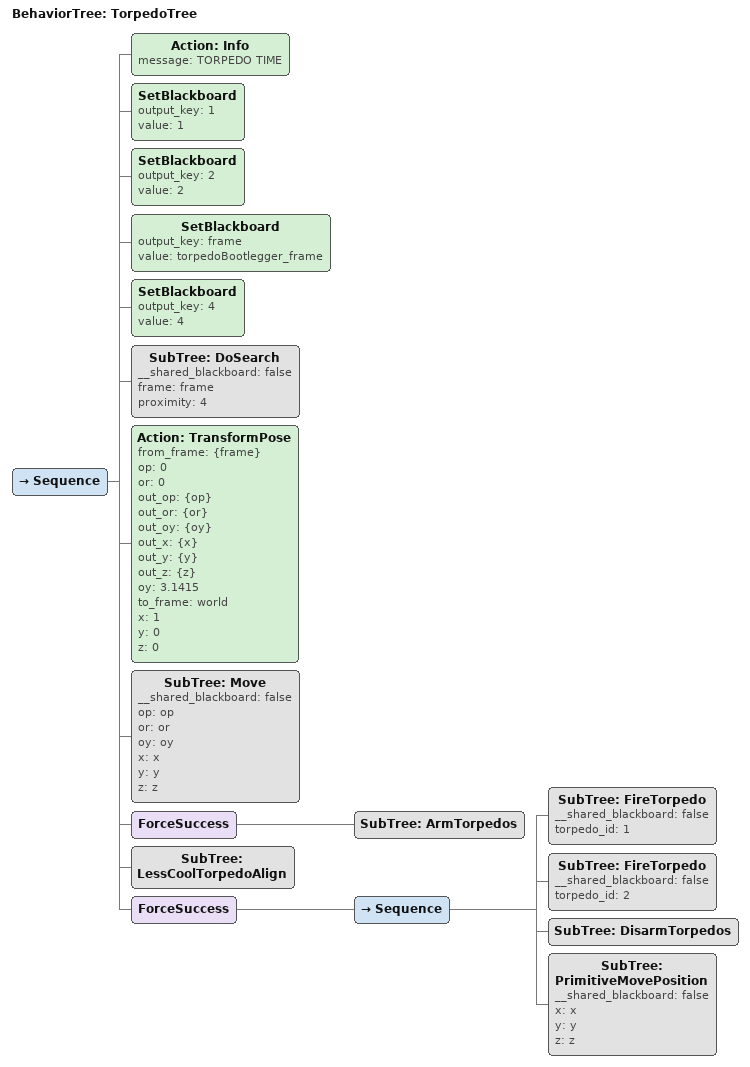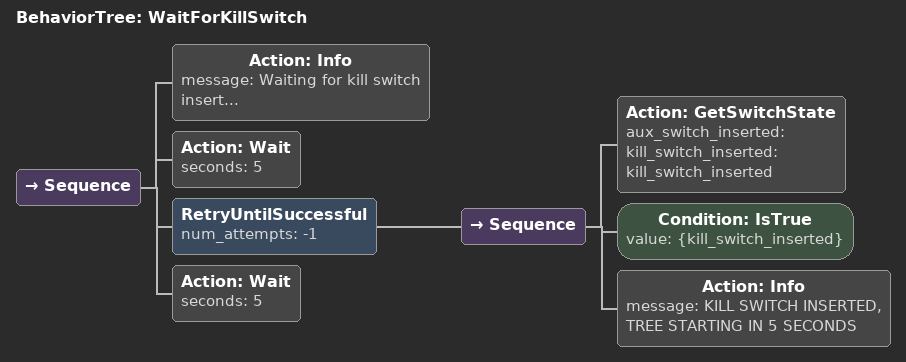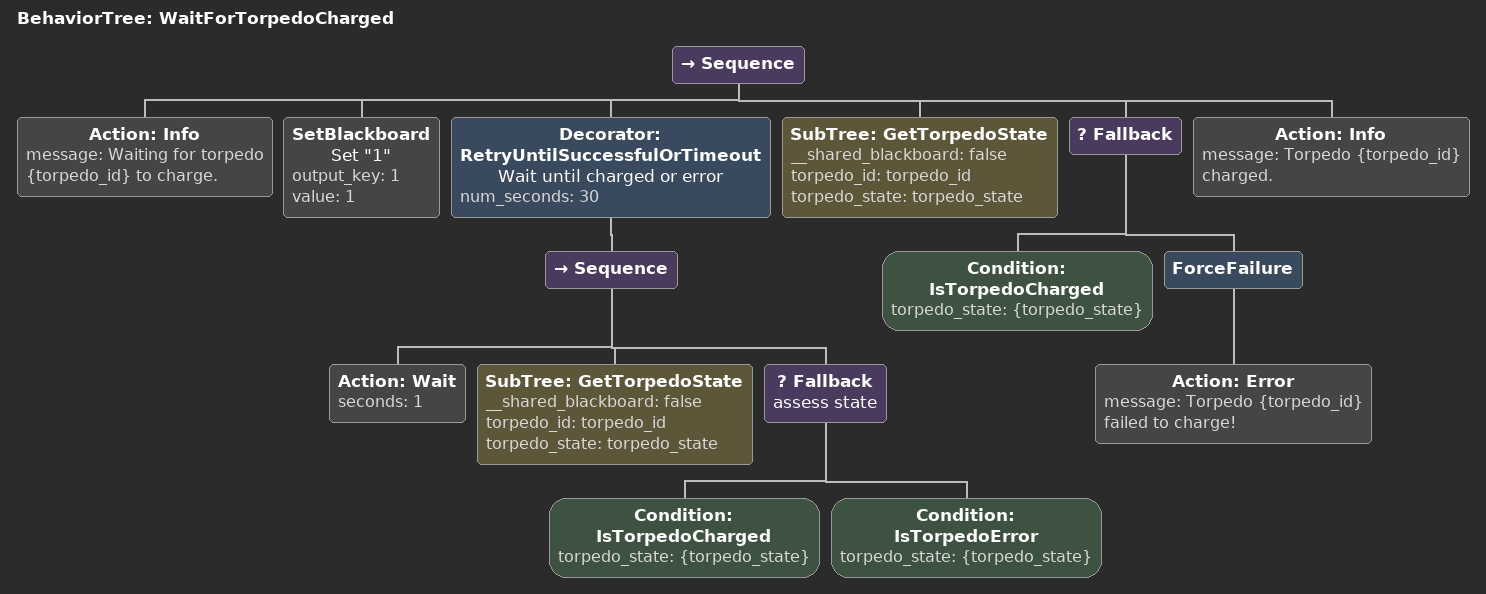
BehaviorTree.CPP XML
<BehaviorTree ID="TorpedoTree">
    <Sequence>
        <Action ID="Info" message="TORPEDO TIME"/>
        <SetBlackboard output_key="1" value="1"/>
        <SetBlackboard output_key="2" value="2"/>
        <SetBlackboard output_key="frame" value="torpedoBootlegger_frame"/>
        <SetBlackboard output_key="4" value="4"/>
        <SubTree ID="DoSearch" __shared_blackboard="false" frame="frame" proximity="4"/>
        <Action ID="TransformPose" from_frame="{frame}" op="0" or="0" out_op="{op}" out_or="{or}" out_oy="{oy}" out_x="{x}" out_y="{y}" out_z="{z}" oy="3.1415" to_frame="world" x="1" y="0" z="0"/>
        <SubTree ID="Move" __shared_blackboard="false" op="op" or="or" oy="oy" x="x" y="y" z="z"/>
        <ForceSuccess>
            <SubTree ID="ArmTorpedos"/>
        </ForceSuccess>
        <SubTree ID="LessCoolTorpedoAlign"/>
        <ForceSuccess>
            <Sequence>
                <SubTree ID="FireTorpedo" __shared_blackboard="false" torpedo_id="1"/>
                <SubTree ID="FireTorpedo" __shared_blackboard="false" torpedo_id="2"/>
                <SubTree ID="DisarmTorpedos"/>
                <SubTree ID="PrimitiveMovePosition" __shared_blackboard="false" x="x" y="y" z="z"/>
            </Sequence>
        </ForceSuccess>
    </Sequence>
</BehaviorTree>

<BehaviorTree ID="WaitForKillSwitch">
    <Sequence>
        <Action ID="Info" message="Waiting for kill switch insert..."/>
        <Action ID="Wait" seconds="5"/>
        <RetryUntilSuccessful num_attempts="-1">
            <Sequence>
                <Action ID="GetSwitchState" aux_switch_inserted="" kill_switch_inserted="kill_switch_inserted"/>
                <Condition ID="IsTrue" value="{kill_switch_inserted}"/>
                <Action ID="Info" message="KILL SWITCH INSERTED, TREE STARTING IN 5 SECONDS"/>
            </Sequence>
        </RetryUntilSuccessful>
        <Action ID="Wait" seconds="5"/>
    </Sequence>
</BehaviorTree>

<BehaviorTree ID="WaitForTorpedoCharged">
    <Sequence>
        <Action ID="Info" message="Waiting for torpedo {torpedo_id} to charge."/>
        <SetBlackboard name="Set &quot;1&quot;" output_key="1" value="1"/>
        <Decorator ID="RetryUntilSuccessfulOrTimeout" name="Wait until charged or error" num_seconds="30">
            <Sequence>
                <Action ID="Wait" seconds="1"/>
                <SubTree ID="GetTorpedoState" __shared_blackboard="false" torpedo_id="torpedo_id" torpedo_state="torpedo_state"/>
                <Fallback name="assess state">
                    <Condition ID="IsTorpedoCharged" torpedo_state="{torpedo_state}"/>
                    <Condition ID="IsTorpedoError" torpedo_state="{torpedo_state}"/>
                </Fallback>
            </Sequence>
        </Decorator>
        <SubTree ID="GetTorpedoState" __shared_blackboard="false" torpedo_id="torpedo_id" torpedo_state="torpedo_state"/>
        <Fallback>
            <Condition ID="IsTorpedoCharged" torpedo_state="{torpedo_state}"/>
            <ForceFailure>
                <Action ID="Error" message="Torpedo {torpedo_id} failed to charge!"/>
            </ForceFailure>
        </Fallback>
        <Action ID="Info" message="Torpedo {torpedo_id} charged."/>
    </Sequence>
</BehaviorTree>
